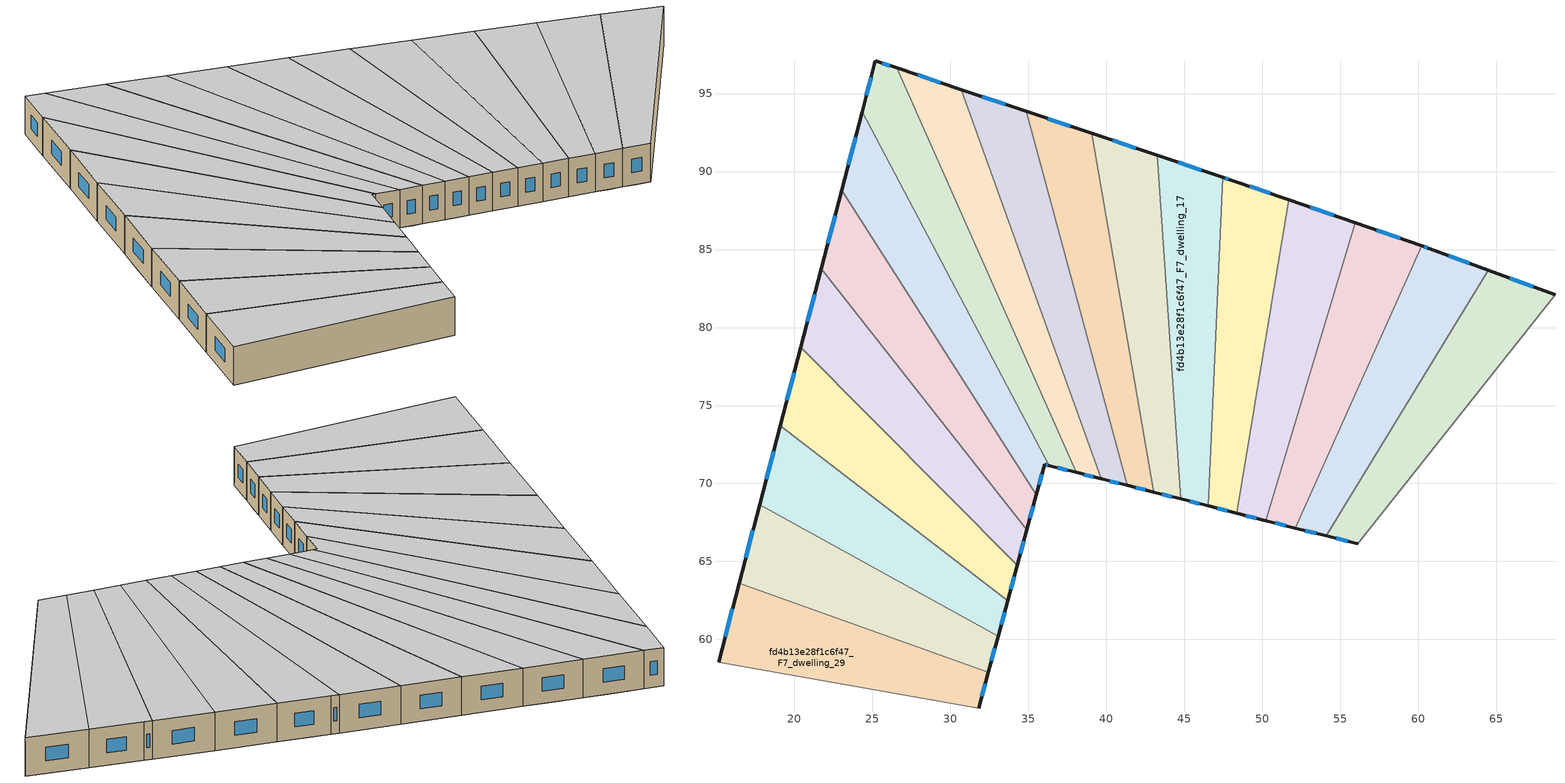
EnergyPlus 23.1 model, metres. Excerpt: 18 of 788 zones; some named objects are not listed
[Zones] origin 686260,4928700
fd4b13e28f1c6f47_F7_dwelling_12
 floor to fd4b13e28f1c6f47_F6_dwelling_0 (EU_floor_Construction): 68.78,82.11 56.14,66.12 55.04,66.4 66.47,82.96 z21
 floor to fd4b13e28f1c6f47_F6_dwelling_1 (EU_floor_Construction): 66.47,82.96 55.04,66.4 54.1,66.64 64.49,83.68 z21
 wall outside (EU_wall_Construction): 54.1,66.64 56.14,66.12 / 68.78,82.11 64.49,83.68 z21:24
 wall to fd4b13e28f1c6f47_F7_dwelling_13 (EU_wall_Construction): 64.49,83.68 54.1,66.64 z21:24
 wall to fd4b13e28f1c6f47_F7_dwelling_11 (EU_wall_Construction): 56.14,66.12 68.78,82.11 z21:24
 window (EU_Window_Construction): 54.76,66.47 55.48,66.29 / 67.39,82.62 65.88,83.17 z21.97:23.03
 ceiling to fd4b13e28f1c6f47_F8_dwelling_12 (EU_floor_Construction): 56.14,66.12 68.78,82.11 64.49,83.68 54.1,66.64 z24
fd4b13e28f1c6f47_F7_dwelling_13
 floor to fd4b13e28f1c6f47_F6_dwelling_1 (EU_floor_Construction): 64.49,83.68 54.1,66.64 53.07,66.91 62.26,84.5 z21
 floor to fd4b13e28f1c6f47_F6_dwelling_2 (EU_floor_Construction): 62.26,84.5 53.07,66.91 52.13,67.14 60.23,85.24 60.75,85.06 z21
 wall outside (EU_wall_Construction): 52.13,67.14 54.1,66.64 / 64.49,83.68 60.75,85.06 60.23,85.24 z21:24
 wall to fd4b13e28f1c6f47_F7_dwelling_14 (EU_wall_Construction): 60.23,85.24 52.13,67.14 z21:24
 window (EU_Window_Construction): 52.77,66.98 53.47,66.8 / 60.58,85.12 60.4,85.18 / 63.28,84.13 61.96,84.61 z21.97:23.03
 ceiling to fd4b13e28f1c6f47_F8_dwelling_13 (EU_floor_Construction): 54.1,66.64 64.49,83.68 60.75,85.06 60.23,85.24 52.13,67.14 z24
fd4b13e28f1c6f47_F7_dwelling_14
 floor to fd4b13e28f1c6f47_F6_dwelling_2 (EU_floor_Construction): 60.23,85.24 52.13,67.14 51.16,67.39 58.05,85.99 z21
 floor to fd4b13e28f1c6f47_F6_dwelling_3 (EU_floor_Construction): 58.05,85.99 51.16,67.39 50.22,67.63 55.96,86.71 z21
 wall outside (EU_wall_Construction): 50.22,67.62 52.13,67.14 / 60.23,85.24 55.96,86.71 z21:24
 wall to fd4b13e28f1c6f47_F7_dwelling_15 (EU_wall_Construction): 55.96,86.71 50.22,67.62 z21:24
 window (EU_Window_Construction): 50.84,67.47 51.51,67.3 / 58.84,85.72 57.34,86.23 z21.97:23.03
 ceiling to fd4b13e28f1c6f47_F8_dwelling_14 (EU_floor_Construction): 52.13,67.14 60.23,85.24 55.96,86.71 50.22,67.62 z24
fd4b13e28f1c6f47_F7_dwelling_15
 floor to fd4b13e28f1c6f47_F6_dwelling_4 (EU_floor_Construction): 53.85,87.44 49.3,67.86 48.36,68.1 51.71,88.18 z21
 floor to fd4b13e28f1c6f47_F6_dwelling_3 (EU_floor_Construction): 55.96,86.71 50.22,67.63 49.3,67.86 53.85,87.44 z21
 wall outside (EU_wall_Construction): 48.36,68.1 50.22,67.62 / 55.96,86.71 51.71,88.18 z21:24
 wall to fd4b13e28f1c6f47_F7_dwelling_16 (EU_wall_Construction): 51.71,88.18 48.36,68.1 z21:24
 window (EU_Window_Construction): 48.96,67.94 49.62,67.78 / 54.58,87.19 53.08,87.71 z21.97:23.03
 ceiling to fd4b13e28f1c6f47_F8_dwelling_15 (EU_floor_Construction): 50.22,67.62 55.96,86.71 51.71,88.18 48.36,68.1 z24
fd4b13e28f1c6f47_F7_dwelling_16
 floor to fd4b13e28f1c6f47_F6_dwelling_5 (EU_floor_Construction): 49.67,88.88 47.48,68.32 46.55,68.56 47.47,89.64 48.01,89.46 z21
 floor to fd4b13e28f1c6f47_F6_dwelling_4 (EU_floor_Construction): 51.71,88.18 48.36,68.1 47.48,68.32 49.67,88.88 z21
 wall outside (EU_wall_Construction): 46.55,68.56 48.36,68.1 / 51.71,88.18 48.01,89.46 47.47,89.64 z21:24
 wall to fd4b13e28f1c6f47_F7_dwelling_17 (EU_wall_Construction): 47.47,89.64 46.55,68.56 z21:24
 window (EU_Window_Construction): 47.13,68.41 47.77,68.25 / 47.84,89.52 47.65,89.58 / 50.51,88.59 49.21,89.04 z21.97:23.03
 ceiling to fd4b13e28f1c6f47_F8_dwelling_16 (EU_floor_Construction): 48.36,68.1 51.71,88.18 48.01,89.46 47.47,89.64 46.55,68.56 z24
fd4b13e28f1c6f47_F7_dwelling_17
 floor adiabatic (EU_floor_Construction): 45.51,90.3 45.71,68.77 44.77,69.01 43.26,91.05 z21
 floor to fd4b13e28f1c6f47_F6_dwelling_5 (EU_floor_Construction): 47.47,89.64 46.55,68.56 45.71,68.77 45.51,90.3 z21
 wall outside (EU_wall_Construction): 44.77,69.01 46.55,68.56 / 47.47,89.64 43.26,91.05 z21:24
 wall to fd4b13e28f1c6f47_F7_dwelling_18 (EU_wall_Construction): 43.26,91.05 44.77,69.01 z21:24
 window (EU_Window_Construction): 45.35,68.86 45.97,68.7 / 46.11,90.09 44.63,90.59 z21.97:23.03
 ceiling to fd4b13e28f1c6f47_F8_dwelling_17 (EU_floor_Construction): 46.55,68.56 47.47,89.64 43.26,91.05 44.77,69.01 z24
fd4b13e28f1c6f47_F7_dwelling_18
 floor to fd4b13e28f1c6f47_F6_dwelling_7 (EU_floor_Construction): 41.36,91.69 43.98,69.21 43.04,69.45 39.06,92.46 z21
 floor adiabatic (EU_floor_Construction): 43.26,91.05 44.77,69.01 43.98,69.21 41.36,91.69 z21
 wall outside (EU_wall_Construction): 43.04,69.45 44.77,69.01 / 43.26,91.05 39.06,92.46 z21:24
 wall to fd4b13e28f1c6f47_F7_dwelling_19 (EU_wall_Construction): 39.06,92.46 43.04,69.45 z21:24
 window (EU_Window_Construction): 43.6,69.3 44.21,69.15 / 41.9,91.5 40.42,92 z21.97:23.03
 ceiling to fd4b13e28f1c6f47_F8_dwelling_18 (EU_floor_Construction): 44.77,69.01 43.26,91.05 39.06,92.46 43.04,69.45 z24
fd4b13e28f1c6f47_F7_dwelling_19
 floor adiabatic (EU_floor_Construction): 37.23,93.07 42.29,69.64 41.35,69.88 34.88,93.86 z21
 floor to fd4b13e28f1c6f47_F6_dwelling_7 (EU_floor_Construction): 39.06,92.45 43.04,69.45 42.29,69.64 37.23,93.07 z21
 wall outside (EU_wall_Construction): 41.35,69.88 43.04,69.45 / 39.06,92.46 34.88,93.86 z21:24
 wall to fd4b13e28f1c6f47_F7_dwelling_20 (EU_wall_Construction): 34.88,93.86 41.35,69.88 z21:24
 window (EU_Window_Construction): 41.9,69.74 42.49,69.59 / 37.71,92.91 36.24,93.4 z21.97:23.03
 ceiling to fd4b13e28f1c6f47_F8_dwelling_19 (EU_floor_Construction): 43.04,69.45 39.06,92.46 34.88,93.86 41.35,69.88 z24
fd4b13e28f1c6f47_F7_dwelling_20
 floor to fd4b13e28f1c6f47_F6_dwelling_9 (EU_floor_Construction): 33.11,94.45 40.64,70.06 39.69,70.3 30.72,95.25 z21
 floor to fd4b13e28f1c6f47_F6_dwelling_8 (EU_floor_Construction): 34.88,93.86 41.35,69.88 40.64,70.06 33.11,94.45 z21
 wall outside (EU_wall_Construction): 39.69,70.3 41.35,69.88 / 34.88,93.86 30.72,95.25 z21:24
 wall to fd4b13e28f1c6f47_F7_dwelling_21 (EU_wall_Construction): 30.72,95.25 39.69,70.3 z21:24
 window (EU_Window_Construction): 40.23,70.16 40.81,70.01 / 33.53,94.31 32.07,94.8 z21.97:23.03
 ceiling to fd4b13e28f1c6f47_F8_dwelling_20 (EU_floor_Construction): 41.35,69.88 34.88,93.86 30.72,95.25 39.69,70.3 z24
fd4b13e28f1c6f47_F7_dwelling_21
 floor to fd4b13e28f1c6f47_F6_dwelling_10 (EU_floor_Construction): 29.01,95.82 39.02,70.47 38.06,70.71 26.56,96.64 z21
 floor to fd4b13e28f1c6f47_F6_dwelling_9 (EU_floor_Construction): 30.72,95.25 39.69,70.3 39.02,70.47 29.01,95.82 z21
 wall outside (EU_wall_Construction): 38.06,70.71 39.69,70.3 / 30.72,95.25 26.56,96.64 z21:24
 wall to fd4b13e28f1c6f47_F7_dwelling_22 (EU_wall_Construction): 26.56,96.64 38.06,70.71 z21:24
 window (EU_Window_Construction): 38.59,70.57 39.16,70.43 / 29.37,95.7 27.91,96.19 z21.97:23.03
 ceiling to fd4b13e28f1c6f47_F8_dwelling_21 (EU_floor_Construction): 39.69,70.3 30.72,95.25 26.56,96.64 38.06,70.71 z24
fd4b13e28f1c6f47_F7_dwelling_22
 floor to fd4b13e28f1c6f47_F6_dwelling_10 (EU_floor_Construction): 26.56,96.64 38.06,70.71 37.43,70.87 25.12,96.76 25.21,97.1 z21
 floor adiabatic (EU_floor_Construction): 25.21,97.1 25.12,96.76 37.43,70.87 36.34,71.14 24.35,93.83 z21
 wall outside (EU_wall_Construction): 36.34,71.14 38.06,70.71 / 26.56,96.64 25.21,97.1 24.35,93.83 z21:24
 wall to fd4b13e28f1c6f47_F7_dwelling_23 (EU_wall_Construction): 24.35,93.83 36.34,71.14 z21:24
 window (EU_Window_Construction): 36.9,71 37.51,70.85 / 24.93,96.04 24.63,94.89 / 26.12,96.79 25.65,96.95 z21.97:23.03
 ceiling to fd4b13e28f1c6f47_F8_dwelling_22 (EU_floor_Construction): 38.06,70.71 26.56,96.64 25.21,97.1 24.35,93.83 36.34,71.14 z24
fd4b13e28f1c6f47_F7_dwelling_23
 floor to fd4b13e28f1c6f47_F6_dwelling_12 (EU_floor_Construction): 23.85,91.9 35.9,70.67 35.52,69.28 23.04,88.8 z21
 floor to fd4b13e28f1c6f47_F6_dwelling_11 (EU_floor_Construction): 24.35,93.83 36.34,71.15 36.05,71.22 35.9,70.67 23.85,91.9 z21
 wall outside (EU_wall_Construction): 35.52,69.28 36.05,71.22 36.34,71.14 / 24.35,93.83 23.04,88.8 z21:24
 wall to fd4b13e28f1c6f47_F7_dwelling_24 (EU_wall_Construction): 23.04,88.8 35.52,69.28 z21:24
 window (EU_Window_Construction): 36.14,71.2 36.24,71.17 / 35.69,69.91 35.88,70.59 / 23.93,92.2 23.47,90.43 z21.97:23.03
 ceiling to fd4b13e28f1c6f47_F8_dwelling_23 (EU_floor_Construction): 35.52,69.28 36.05,71.22 36.34,71.14 24.35,93.83 23.04,88.8 z24
fd4b13e28f1c6f47_F7_dwelling_24
 floor to fd4b13e28f1c6f47_F6_dwelling_13 (EU_floor_Construction): 22.56,86.94 35.3,68.45 34.91,67.03 21.73,83.77 z21
 floor to fd4b13e28f1c6f47_F6_dwelling_12 (EU_floor_Construction): 23.04,88.8 35.52,69.28 35.3,68.45 22.56,86.94 z21
 wall outside (EU_wall_Construction): 34.91,67.03 35.52,69.28 / 23.04,88.8 21.73,83.77 z21:24
 wall to fd4b13e28f1c6f47_F7_dwelling_25 (EU_wall_Construction): 21.73,83.77 34.91,67.03 z21:24
 window (EU_Window_Construction): 35.11,67.76 35.33,68.55 / 22.62,87.17 22.15,85.4 z21.97:23.03
 ceiling to fd4b13e28f1c6f47_F8_dwelling_24 (EU_floor_Construction): 34.91,67.03 35.52,69.28 23.04,88.8 21.73,83.77 z24
fd4b13e28f1c6f47_F7_dwelling_25
 floor to fd4b13e28f1c6f47_F6_dwelling_14 (EU_floor_Construction): 21.26,81.97 34.69,66.22 34.3,64.76 20.41,78.73 z21
 floor to fd4b13e28f1c6f47_F6_dwelling_13 (EU_floor_Construction): 21.73,83.77 34.91,67.03 34.69,66.22 21.26,81.97 z21
 wall outside (EU_wall_Construction): 34.3,64.76 34.91,67.03 / 21.73,83.77 20.41,78.73 z21:24
 wall to fd4b13e28f1c6f47_F7_dwelling_26 (EU_wall_Construction): 20.41,78.73 34.3,64.76 z21:24
 window (EU_Window_Construction): 34.5,65.49 34.71,66.29 / 21.3,82.13 20.84,80.36 z21.97:23.03
 ceiling to fd4b13e28f1c6f47_F8_dwelling_25 (EU_floor_Construction): 34.3,64.76 34.91,67.03 21.73,83.77 20.41,78.73 z24
fd4b13e28f1c6f47_F7_dwelling_26
 floor to fd4b13e28f1c6f47_F6_dwelling_15 (EU_floor_Construction): 34.09,63.98 33.68,62.48 19.1,73.69 19.96,77 z21
 floor to fd4b13e28f1c6f47_F6_dwelling_14 (EU_floor_Construction): 20.41,78.73 34.3,64.76 34.09,63.98 19.96,77 z21
 wall outside (EU_wall_Construction): 33.68,62.48 34.3,64.76 / 20.41,78.73 19.1,73.69 z21:24
 wall to fd4b13e28f1c6f47_F7_dwelling_27 (EU_wall_Construction): 19.1,73.69 33.68,62.48 z21:24
 window (EU_Window_Construction): 33.88,63.22 34.1,64.02 / 19.99,77.1 19.52,75.32 z21.97:23.03
 ceiling to fd4b13e28f1c6f47_F8_dwelling_26 (EU_floor_Construction): 33.68,62.48 34.3,64.76 20.41,78.73 19.1,73.69 z24
fd4b13e28f1c6f47_F7_dwelling_27
 floor to fd4b13e28f1c6f47_F6_dwelling_16 (EU_floor_Construction): 33.48,61.73 33.06,60.2 17.78,68.64 18.67,72.03 z21
 floor to fd4b13e28f1c6f47_F6_dwelling_15 (EU_floor_Construction): 33.68,62.48 33.48,61.73 18.67,72.03 19.1,73.69 z21
 wall outside (EU_wall_Construction): 33.06,60.2 33.68,62.48 / 19.1,73.69 17.78,68.64 z21:24
 wall to fd4b13e28f1c6f47_F7_dwelling_28 (EU_wall_Construction): 17.78,68.64 33.06,60.2 z21:24
 window (EU_Window_Construction): 33.26,60.94 33.48,61.74 / 18.67,72.05 18.21,70.28 z21.97:23.03
 ceiling to fd4b13e28f1c6f47_F8_dwelling_27 (EU_floor_Construction): 33.06,60.2 33.68,62.48 19.1,73.69 17.78,68.64 z24
fd4b13e28f1c6f47_F7_dwelling_28
 floor to fd4b13e28f1c6f47_F6_dwelling_16 (EU_floor_Construction): 33.06,60.2 32.87,59.47 17.37,67.05 17.78,68.64 z21
 floor adiabatic (EU_floor_Construction): 32.87,59.47 32.44,57.9 16.46,63.59 17.78,68.64 17.37,67.05 z21
 wall outside (EU_wall_Construction): 32.44,57.9 33.06,60.2 / 17.78,68.64 16.46,63.59 z21:24
 wall to fd4b13e28f1c6f47_F7_dwelling_29 (EU_wall_Construction): 16.46,63.59 32.44,57.9 z21:24
 window (EU_Window_Construction): 32.64,58.64 32.86,59.45 / 17.35,67.01 16.89,65.23 z21.97:23.03
 ceiling to fd4b13e28f1c6f47_F8_dwelling_28 (EU_floor_Construction): 32.44,57.9 33.06,60.2 17.78,68.64 16.46,63.59 z24
fd4b13e28f1c6f47_F7_dwelling_29
 floor to fd4b13e28f1c6f47_F6_dwelling_18 (EU_floor_Construction): 32.26,57.21 31.82,55.6 15.14,58.54 16.06,62.08 z21
 floor to fd4b13e28f1c6f47_F6_dwelling_17 (EU_floor_Construction): 32.44,57.9 32.26,57.21 16.06,62.08 16.46,63.59 z21
 wall outside (EU_wall_Construction): 31.82,55.6 32.44,57.9 / 16.46,63.59 15.14,58.54 z21:24
 wall to fd4b13e28f1c6f47_F7_dwelling_30 (EU_wall_Construction): 15.14,58.54 31.82,55.6 z21:24
 window (EU_Window_Construction): 32.02,56.34 32.24,57.15 / 16.03,61.96 15.57,60.18 z21.97:23.03
 ceiling to fd4b13e28f1c6f47_F8_dwelling_29 (EU_floor_Construction): 31.82,55.6 32.44,57.9 16.46,63.59 15.14,58.54 z24
[Building]
EU S2 Campaign: North Axis=0; Terrain=City; Solar Distribution=FullExterior
[Site:Location]
Bologna: Latitude=44.5; Longitude=11.25; Time Zone=1; Elevation=37
[SizingPeriod:WeatherFileDays]
AnnualSizingPeriod: Begin Month=1; Begin Day of Month=1; End Month=12; End Day of Month=31; Day of Week for Start Day=Monday; Use Weather File Daylight Saving Period=No; Use Weather File Rain and Snow Indicators=No
[MATERIAL]
EU_InternalMass_Material: Roughness=MediumRough; Thickness=0.1; Conductivity=1; Density=1800; Specific Heat=900; Thermal Absorptance=0.9; Solar Absorptance=0.7; Visible Absorptance=0.7
[MATERIAL:NOMASS] Roughness=MediumRough; Thermal Absorptance=0.9; Solar Absorptance=0.7; Visible Absorptance=0.7
Name | Thermal Resistance
EU_wall_NoMass | 0.779417
EU_floor_NoMass | 0.588222
[WINDOWMATERIAL:SIMPLEGLAZINGSYSTEM]
EU_Window_SimpleGlazing: UFactor=5.16242; Solar Heat Gain Coefficient=0.85; Visible Transmittance=0.85
[CONSTRUCTION]
EU_wall_Construction: EU_wall_NoMass
EU_floor_Construction: EU_floor_NoMass
EU_Window_Construction: EU_Window_SimpleGlazing
EU_InternalMass_Construction: EU_InternalMass_Material
[ZONE] Type=1; Multiplier=1; Ceiling Height=autocalculate; Floor Area=autocalculate; Part of Total Floor Area=Yes
Name | Volume
fd4b13e28f1c6f47_F7_dwelling_12 | 192.746
fd4b13e28f1c6f47_F7_dwelling_13 | 192.776
fd4b13e28f1c6f47_F7_dwelling_14 | 192.752
fd4b13e28f1c6f47_F7_dwelling_15 | 192.75
fd4b13e28f1c6f47_F7_dwelling_16 | 192.822
fd4b13e28f1c6f47_F7_dwelling_17 | 192.737
fd4b13e28f1c6f47_F7_dwelling_18 | 192.759
fd4b13e28f1c6f47_F7_dwelling_19 | 192.717
fd4b13e28f1c6f47_F7_dwelling_20; fd4b13e28f1c6f47_F7_dwelling_23 | 192.757
fd4b13e28f1c6f47_F7_dwelling_21 | 192.814
fd4b13e28f1c6f47_F7_dwelling_22 | 192.709
fd4b13e28f1c6f47_F7_dwelling_24 | 192.753
fd4b13e28f1c6f47_F7_dwelling_25 | 192.735
fd4b13e28f1c6f47_F7_dwelling_26 | 192.795
fd4b13e28f1c6f47_F7_dwelling_27 | 192.744
fd4b13e28f1c6f47_F7_dwelling_28 | 192.763
fd4b13e28f1c6f47_F7_dwelling_29 | 192.816
[INTERNALMASS] Construction=EU_InternalMass_Construction
Name | Zone or ZoneList | Surface Area
fd4b13e28f1c6f47_F7_dwelling_12_EU_InternalMass | fd4b13e28f1c6f47_F7_dwelling_12 | 64.2488
fd4b13e28f1c6f47_F7_dwelling_13_EU_InternalMass | fd4b13e28f1c6f47_F7_dwelling_13 | 64.2578
fd4b13e28f1c6f47_F7_dwelling_14_EU_InternalMass | fd4b13e28f1c6f47_F7_dwelling_14 | 64.2505
fd4b13e28f1c6f47_F7_dwelling_15_EU_InternalMass | fd4b13e28f1c6f47_F7_dwelling_15 | 64.2501
fd4b13e28f1c6f47_F7_dwelling_16_EU_InternalMass | fd4b13e28f1c6f47_F7_dwelling_16 | 64.2731
fd4b13e28f1c6f47_F7_dwelling_17_EU_InternalMass | fd4b13e28f1c6f47_F7_dwelling_17 | 64.2456
fd4b13e28f1c6f47_F7_dwelling_18_EU_InternalMass | fd4b13e28f1c6f47_F7_dwelling_18 | 64.253
fd4b13e28f1c6f47_F7_dwelling_19_EU_InternalMass | fd4b13e28f1c6f47_F7_dwelling_19 | 64.2389
fd4b13e28f1c6f47_F7_dwelling_20_EU_InternalMass | fd4b13e28f1c6f47_F7_dwelling_20 | 64.2522
fd4b13e28f1c6f47_F7_dwelling_21_EU_InternalMass | fd4b13e28f1c6f47_F7_dwelling_21 | 64.2711
fd4b13e28f1c6f47_F7_dwelling_22_EU_InternalMass | fd4b13e28f1c6f47_F7_dwelling_22 | 64.2366
fd4b13e28f1c6f47_F7_dwelling_23_EU_InternalMass | fd4b13e28f1c6f47_F7_dwelling_23 | 64.2521
fd4b13e28f1c6f47_F7_dwelling_24_EU_InternalMass | fd4b13e28f1c6f47_F7_dwelling_24 | 64.251
fd4b13e28f1c6f47_F7_dwelling_25_EU_InternalMass | fd4b13e28f1c6f47_F7_dwelling_25 | 64.2449
fd4b13e28f1c6f47_F7_dwelling_26_EU_InternalMass | fd4b13e28f1c6f47_F7_dwelling_26 | 64.265
fd4b13e28f1c6f47_F7_dwelling_27_EU_InternalMass | fd4b13e28f1c6f47_F7_dwelling_27 | 64.2482
fd4b13e28f1c6f47_F7_dwelling_28_EU_InternalMass | fd4b13e28f1c6f47_F7_dwelling_28 | 64.2542
fd4b13e28f1c6f47_F7_dwelling_29_EU_InternalMass | fd4b13e28f1c6f47_F7_dwelling_29 | 64.2721
[OTHEREQUIPMENT] Fuel Type=Electricity; Design Level Calculation Method=Watts/Area; Power per Zone Floor Area=1; Fraction Latent=0; Fraction Radiant=0; Fraction Lost=0; Carbon Dioxide Generation Rate=0; EndUse Subcategory=EU_Step8_InternalGains
Name | Zone or ZoneList or Space or SpaceList | Schedule
EU_Step8_InternalGain_fd4b13e28f1c6f47_F7_dwelling_12_f000 | fd4b13e28f1c6f47_F7_dwelling_12 | EU_Step8_GainSchedule_fd4b13e28f1c6f47_F7_dwelling_12_f000
EU_Step8_InternalGain_fd4b13e28f1c6f47_F7_dwelling_13_f000 | fd4b13e28f1c6f47_F7_dwelling_13 | EU_Step8_GainSchedule_fd4b13e28f1c6f47_F7_dwelling_13_f000
EU_Step8_InternalGain_fd4b13e28f1c6f47_F7_dwelling_14_f000 | fd4b13e28f1c6f47_F7_dwelling_14 | EU_Step8_GainSchedule_fd4b13e28f1c6f47_F7_dwelling_14_f000
EU_Step8_InternalGain_fd4b13e28f1c6f47_F7_dwelling_15_f000 | fd4b13e28f1c6f47_F7_dwelling_15 | EU_Step8_GainSchedule_fd4b13e28f1c6f47_F7_dwelling_15_f000
EU_Step8_InternalGain_fd4b13e28f1c6f47_F7_dwelling_16_f000 | fd4b13e28f1c6f47_F7_dwelling_16 | EU_Step8_GainSchedule_fd4b13e28f1c6f47_F7_dwelling_16_f000
EU_Step8_InternalGain_fd4b13e28f1c6f47_F7_dwelling_17_f000 | fd4b13e28f1c6f47_F7_dwelling_17 | EU_Step8_GainSchedule_fd4b13e28f1c6f47_F7_dwelling_17_f000
EU_Step8_InternalGain_fd4b13e28f1c6f47_F7_dwelling_18_f000 | fd4b13e28f1c6f47_F7_dwelling_18 | EU_Step8_GainSchedule_fd4b13e28f1c6f47_F7_dwelling_18_f000
EU_Step8_InternalGain_fd4b13e28f1c6f47_F7_dwelling_19_f000 | fd4b13e28f1c6f47_F7_dwelling_19 | EU_Step8_GainSchedule_fd4b13e28f1c6f47_F7_dwelling_19_f000
EU_Step8_InternalGain_fd4b13e28f1c6f47_F7_dwelling_20_f000 | fd4b13e28f1c6f47_F7_dwelling_20 | EU_Step8_GainSchedule_fd4b13e28f1c6f47_F7_dwelling_20_f000
EU_Step8_InternalGain_fd4b13e28f1c6f47_F7_dwelling_21_f000 | fd4b13e28f1c6f47_F7_dwelling_21 | EU_Step8_GainSchedule_fd4b13e28f1c6f47_F7_dwelling_21_f000
EU_Step8_InternalGain_fd4b13e28f1c6f47_F7_dwelling_22_f000 | fd4b13e28f1c6f47_F7_dwelling_22 | EU_Step8_GainSchedule_fd4b13e28f1c6f47_F7_dwelling_22_f000
EU_Step8_InternalGain_fd4b13e28f1c6f47_F7_dwelling_23_f000 | fd4b13e28f1c6f47_F7_dwelling_23 | EU_Step8_GainSchedule_fd4b13e28f1c6f47_F7_dwelling_23_f000
EU_Step8_InternalGain_fd4b13e28f1c6f47_F7_dwelling_24_f000 | fd4b13e28f1c6f47_F7_dwelling_24 | EU_Step8_GainSchedule_fd4b13e28f1c6f47_F7_dwelling_24_f000
EU_Step8_InternalGain_fd4b13e28f1c6f47_F7_dwelling_25_f000 | fd4b13e28f1c6f47_F7_dwelling_25 | EU_Step8_GainSchedule_fd4b13e28f1c6f47_F7_dwelling_25_f000
EU_Step8_InternalGain_fd4b13e28f1c6f47_F7_dwelling_26_f000 | fd4b13e28f1c6f47_F7_dwelling_26 | EU_Step8_GainSchedule_fd4b13e28f1c6f47_F7_dwelling_26_f000
EU_Step8_InternalGain_fd4b13e28f1c6f47_F7_dwelling_27_f000 | fd4b13e28f1c6f47_F7_dwelling_27 | EU_Step8_GainSchedule_fd4b13e28f1c6f47_F7_dwelling_27_f000
EU_Step8_InternalGain_fd4b13e28f1c6f47_F7_dwelling_28_f000 | fd4b13e28f1c6f47_F7_dwelling_28 | EU_Step8_GainSchedule_fd4b13e28f1c6f47_F7_dwelling_28_f000
EU_Step8_InternalGain_fd4b13e28f1c6f47_F7_dwelling_29_f000 | fd4b13e28f1c6f47_F7_dwelling_29 | EU_Step8_GainSchedule_fd4b13e28f1c6f47_F7_dwelling_29_f000
[ZONEVENTILATION:DESIGNFLOWRATE] Schedule=EU_AlwaysOn; Design Flow Rate Calculation Method=AirChanges/Hour; Air Changes per Hour=0.712058; Ventilation Type=Natural; Fan Pressure Rise=0; Fan Total Efficiency=1; Constant Term Coefficient=1; Temperature Term Coefficient=0; Velocity Term Coefficient=0; Velocity Squared Term Coefficient=0; Minimum Indoor Temperature=-100; Maximum Indoor Temperature=100; Delta Temperature=-100; Minimum Outdoor Temperature=-100; Maximum Outdoor Temperature=100; Maximum Wind Speed=40
Name | Zone or ZoneList or Space or SpaceList
EU_ConstantAir_fd4b13e28f1c6f47_F7_dwelling_12 | fd4b13e28f1c6f47_F7_dwelling_12
EU_ConstantAir_fd4b13e28f1c6f47_F7_dwelling_13 | fd4b13e28f1c6f47_F7_dwelling_13
EU_ConstantAir_fd4b13e28f1c6f47_F7_dwelling_14 | fd4b13e28f1c6f47_F7_dwelling_14
EU_ConstantAir_fd4b13e28f1c6f47_F7_dwelling_15 | fd4b13e28f1c6f47_F7_dwelling_15
EU_ConstantAir_fd4b13e28f1c6f47_F7_dwelling_16 | fd4b13e28f1c6f47_F7_dwelling_16
EU_ConstantAir_fd4b13e28f1c6f47_F7_dwelling_17 | fd4b13e28f1c6f47_F7_dwelling_17
EU_ConstantAir_fd4b13e28f1c6f47_F7_dwelling_18 | fd4b13e28f1c6f47_F7_dwelling_18
EU_ConstantAir_fd4b13e28f1c6f47_F7_dwelling_19 | fd4b13e28f1c6f47_F7_dwelling_19
EU_ConstantAir_fd4b13e28f1c6f47_F7_dwelling_20 | fd4b13e28f1c6f47_F7_dwelling_20
EU_ConstantAir_fd4b13e28f1c6f47_F7_dwelling_21 | fd4b13e28f1c6f47_F7_dwelling_21
EU_ConstantAir_fd4b13e28f1c6f47_F7_dwelling_22 | fd4b13e28f1c6f47_F7_dwelling_22
EU_ConstantAir_fd4b13e28f1c6f47_F7_dwelling_23 | fd4b13e28f1c6f47_F7_dwelling_23
EU_ConstantAir_fd4b13e28f1c6f47_F7_dwelling_24 | fd4b13e28f1c6f47_F7_dwelling_24
EU_ConstantAir_fd4b13e28f1c6f47_F7_dwelling_25 | fd4b13e28f1c6f47_F7_dwelling_25
EU_ConstantAir_fd4b13e28f1c6f47_F7_dwelling_26 | fd4b13e28f1c6f47_F7_dwelling_26
EU_ConstantAir_fd4b13e28f1c6f47_F7_dwelling_27 | fd4b13e28f1c6f47_F7_dwelling_27
EU_ConstantAir_fd4b13e28f1c6f47_F7_dwelling_28 | fd4b13e28f1c6f47_F7_dwelling_28
EU_ConstantAir_fd4b13e28f1c6f47_F7_dwelling_29 | fd4b13e28f1c6f47_F7_dwelling_29
[HVACTEMPLATE:ZONE:IDEALLOADSAIRSYSTEM] System Availability Schedule=EU_AlwaysOn; Maximum Heating Supply Air Temperature=50; Minimum Cooling Supply Air Temperature=13; Maximum Heating Supply Air Humidity Ratio=0.0156; Minimum Cooling Supply Air Humidity Ratio=0.0077; Heating Limit=NoLimit; Cooling Limit=NoLimit; Heating Availability Schedule=EU_AlwaysOn; Cooling Availability Schedule=EU_CoolingOff; Dehumidification Control Type=ConstantSensibleHeatRatio; Cooling Sensible Heat Ratio=0.7; Dehumidification Setpoint=60; Humidification Control Type=None; Humidification Setpoint=30; Outdoor Air Method=None; Outdoor Air Flow Rate per Person=0.00944; Outdoor Air Flow Rate per Zone Floor Area=0; Outdoor Air Flow Rate per Zone=0; Demand Controlled Ventilation Type=None; Outdoor Air Economizer Type=NoEconomizer; Heat Recovery Type=None; Sensible Heat Recovery Effectiveness=0.7; Latent Heat Recovery Effectiveness=0.65
Name | Template Thermostat
fd4b13e28f1c6f47_F7_dwelling_12 | EU_HeatOnly_fd4b13e28f1c6f47_F7_dwelling_12
fd4b13e28f1c6f47_F7_dwelling_13 | EU_HeatOnly_fd4b13e28f1c6f47_F7_dwelling_13
fd4b13e28f1c6f47_F7_dwelling_14 | EU_HeatOnly_fd4b13e28f1c6f47_F7_dwelling_14
fd4b13e28f1c6f47_F7_dwelling_15 | EU_HeatOnly_fd4b13e28f1c6f47_F7_dwelling_15
fd4b13e28f1c6f47_F7_dwelling_16 | EU_HeatOnly_fd4b13e28f1c6f47_F7_dwelling_16
fd4b13e28f1c6f47_F7_dwelling_17 | EU_HeatOnly_fd4b13e28f1c6f47_F7_dwelling_17
fd4b13e28f1c6f47_F7_dwelling_18 | EU_HeatOnly_fd4b13e28f1c6f47_F7_dwelling_18
fd4b13e28f1c6f47_F7_dwelling_19 | EU_HeatOnly_fd4b13e28f1c6f47_F7_dwelling_19
fd4b13e28f1c6f47_F7_dwelling_20 | EU_HeatOnly_fd4b13e28f1c6f47_F7_dwelling_20
fd4b13e28f1c6f47_F7_dwelling_21 | EU_HeatOnly_fd4b13e28f1c6f47_F7_dwelling_21
fd4b13e28f1c6f47_F7_dwelling_22 | EU_HeatOnly_fd4b13e28f1c6f47_F7_dwelling_22
fd4b13e28f1c6f47_F7_dwelling_23 | EU_HeatOnly_fd4b13e28f1c6f47_F7_dwelling_23
fd4b13e28f1c6f47_F7_dwelling_24 | EU_HeatOnly_fd4b13e28f1c6f47_F7_dwelling_24
fd4b13e28f1c6f47_F7_dwelling_25 | EU_HeatOnly_fd4b13e28f1c6f47_F7_dwelling_25
fd4b13e28f1c6f47_F7_dwelling_26 | EU_HeatOnly_fd4b13e28f1c6f47_F7_dwelling_26
fd4b13e28f1c6f47_F7_dwelling_27 | EU_HeatOnly_fd4b13e28f1c6f47_F7_dwelling_27
fd4b13e28f1c6f47_F7_dwelling_28 | EU_HeatOnly_fd4b13e28f1c6f47_F7_dwelling_28
fd4b13e28f1c6f47_F7_dwelling_29 | EU_HeatOnly_fd4b13e28f1c6f47_F7_dwelling_29
[SIZING:ZONE] Zone Cooling Design Supply Air Temperature Input Method=SupplyAirTemperature; Zone Cooling Design Supply Air Temperature=13; Zone Heating Design Supply Air Temperature Input Method=SupplyAirTemperature; Zone Heating Design Supply Air Temperature=50; Zone Cooling Design Supply Air Humidity Ratio=0.008; Zone Heating Design Supply Air Humidity Ratio=0.008; Cooling Design Air Flow Method=DesignDay; Cooling Design Air Flow Rate=0; Cooling Minimum Air Flow per Zone Floor Area=0.000762; Cooling Minimum Air Flow=0; Cooling Minimum Air Flow Fraction=0.2; Heating Design Air Flow Method=DesignDay; Heating Design Air Flow Rate=0; Heating Maximum Air Flow per Zone Floor Area=0.002032; Heating Maximum Air Flow=0.141576; Heating Maximum Air Flow Fraction=0.3; Account for Dedicated Outdoor Air System=No; Dedicated Outdoor Air System Control Strategy=NeutralSupplyAir; Dedicated Outdoor Air Low Setpoint Temperature for Design=autosize; Dedicated Outdoor Air High Setpoint Temperature for Design=autosize; Zone Load Sizing Method=Sensible Load Only No Latent Load; Zone Latent Cooling Design Supply Air Humidity Ratio Input Method=HumidityRatioDifference; Zone Cooling Design Supply Air Humidity Ratio Difference=0.005; Zone Latent Heating Design Supply Air Humidity Ratio Input Method=HumidityRatioDifference; Zone Humidification Design Supply Air Humidity Ratio Difference=0.005
fd4b13e28f1c6f47_F7_dwelling_12; fd4b13e28f1c6f47_F7_dwelling_13; fd4b13e28f1c6f47_F7_dwelling_14; fd4b13e28f1c6f47_F7_dwelling_15; fd4b13e28f1c6f47_F7_dwelling_16; fd4b13e28f1c6f47_F7_dwelling_17; fd4b13e28f1c6f47_F7_dwelling_18; fd4b13e28f1c6f47_F7_dwelling_19; fd4b13e28f1c6f47_F7_dwelling_20; fd4b13e28f1c6f47_F7_dwelling_21; fd4b13e28f1c6f47_F7_dwelling_22; fd4b13e28f1c6f47_F7_dwelling_23; fd4b13e28f1c6f47_F7_dwelling_24; fd4b13e28f1c6f47_F7_dwelling_25; fd4b13e28f1c6f47_F7_dwelling_26; fd4b13e28f1c6f47_F7_dwelling_27; fd4b13e28f1c6f47_F7_dwelling_28; fd4b13e28f1c6f47_F7_dwelling_29
[SCHEDULE:CONSTANT]
Name | Hourly Value
EU_AlwaysOn | 1
EU_CoolingOff | 0
[SCHEDULE:FILE] Column Number=1; Rows to Skip at Top=0; Number of Hours of Data=8760; Column Separator=Comma; Interpolate to Timestep=No; Minutes per Item=60; Adjust Schedule for Daylight Savings=Yes
Name | File
EU_Step8_GainSchedule_fd4b13e28f1c6f47_F7_dwelling_12_f000 | ../../schedules/fd4b13e28f1c6f47/fd4b13e28f1c6f47_F7_dwelling_12_f000_gain.csv
EU_Step8_GainSchedule_fd4b13e28f1c6f47_F7_dwelling_13_f000 | ../../schedules/fd4b13e28f1c6f47/fd4b13e28f1c6f47_F7_dwelling_13_f000_gain.csv
EU_Step8_GainSchedule_fd4b13e28f1c6f47_F7_dwelling_14_f000 | ../../schedules/fd4b13e28f1c6f47/fd4b13e28f1c6f47_F7_dwelling_14_f000_gain.csv
EU_Step8_GainSchedule_fd4b13e28f1c6f47_F7_dwelling_15_f000 | ../../schedules/fd4b13e28f1c6f47/fd4b13e28f1c6f47_F7_dwelling_15_f000_gain.csv
EU_Step8_GainSchedule_fd4b13e28f1c6f47_F7_dwelling_16_f000 | ../../schedules/fd4b13e28f1c6f47/fd4b13e28f1c6f47_F7_dwelling_16_f000_gain.csv
EU_Step8_GainSchedule_fd4b13e28f1c6f47_F7_dwelling_17_f000 | ../../schedules/fd4b13e28f1c6f47/fd4b13e28f1c6f47_F7_dwelling_17_f000_gain.csv
EU_Step8_GainSchedule_fd4b13e28f1c6f47_F7_dwelling_18_f000 | ../../schedules/fd4b13e28f1c6f47/fd4b13e28f1c6f47_F7_dwelling_18_f000_gain.csv
EU_Step8_GainSchedule_fd4b13e28f1c6f47_F7_dwelling_19_f000 | ../../schedules/fd4b13e28f1c6f47/fd4b13e28f1c6f47_F7_dwelling_19_f000_gain.csv
EU_Step8_GainSchedule_fd4b13e28f1c6f47_F7_dwelling_20_f000 | ../../schedules/fd4b13e28f1c6f47/fd4b13e28f1c6f47_F7_dwelling_20_f000_gain.csv
EU_Step8_GainSchedule_fd4b13e28f1c6f47_F7_dwelling_21_f000 | ../../schedules/fd4b13e28f1c6f47/fd4b13e28f1c6f47_F7_dwelling_21_f000_gain.csv
EU_Step8_GainSchedule_fd4b13e28f1c6f47_F7_dwelling_22_f000 | ../../schedules/fd4b13e28f1c6f47/fd4b13e28f1c6f47_F7_dwelling_22_f000_gain.csv
EU_Step8_GainSchedule_fd4b13e28f1c6f47_F7_dwelling_23_f000 | ../../schedules/fd4b13e28f1c6f47/fd4b13e28f1c6f47_F7_dwelling_23_f000_gain.csv
EU_Step8_GainSchedule_fd4b13e28f1c6f47_F7_dwelling_24_f000 | ../../schedules/fd4b13e28f1c6f47/fd4b13e28f1c6f47_F7_dwelling_24_f000_gain.csv
EU_Step8_GainSchedule_fd4b13e28f1c6f47_F7_dwelling_25_f000 | ../../schedules/fd4b13e28f1c6f47/fd4b13e28f1c6f47_F7_dwelling_25_f000_gain.csv
EU_Step8_GainSchedule_fd4b13e28f1c6f47_F7_dwelling_26_f000 | ../../schedules/fd4b13e28f1c6f47/fd4b13e28f1c6f47_F7_dwelling_26_f000_gain.csv
EU_Step8_GainSchedule_fd4b13e28f1c6f47_F7_dwelling_27_f000 | ../../schedules/fd4b13e28f1c6f47/fd4b13e28f1c6f47_F7_dwelling_27_f000_gain.csv
EU_Step8_GainSchedule_fd4b13e28f1c6f47_F7_dwelling_28_f000 | ../../schedules/fd4b13e28f1c6f47/fd4b13e28f1c6f47_F7_dwelling_28_f000_gain.csv
EU_Step8_GainSchedule_fd4b13e28f1c6f47_F7_dwelling_29_f000 | ../../schedules/fd4b13e28f1c6f47/fd4b13e28f1c6f47_F7_dwelling_29_f000_gain.csv
